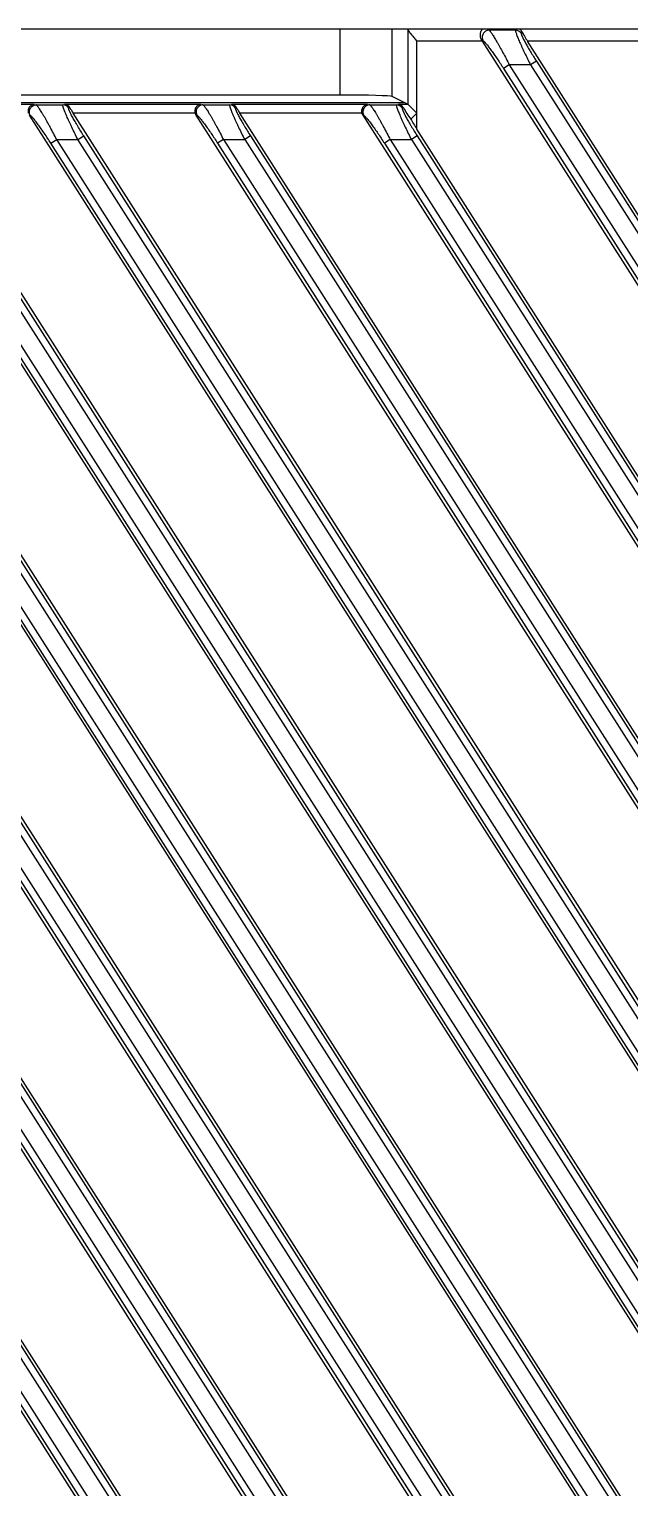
# Model space of a CAD drawing. Header units: millimetres. Extents: x 620 to 19791, y 2539 to 6969.
# Drawn here: x 14526.1 to 14560.7, y 5402.6 to 5486.6 of the extents above; entities that cross this region are included whole.
import ezdxf

# ---------------------------------------------------------------- set-up
doc = ezdxf.new("R2010")
doc.units = ezdxf.units.MM

# ---------------------------------------------------------------- blocks, each defined once
blk = doc.blocks.new('DTGFH')
at = {"color": 7, "linetype": 'Continuous'}
for p, q in [((9401.048, 4441.2), (8801.048, 4441.2)), ((9318.101, 4437.403), (9318.101, 4441.2)), ((9321.097, 4437.329), (9321.097, 4441.2)), ((9322.024, 4436.865), (9322.024, 4441.163)), ((9326.572, 4441.2), (9326.68, 4441.141)), ((9328.203, 4441.141), (9326.68, 4441.141)), ((9328.236, 4441.2), (9328.203, 4441.141)), ((9328.584, 4441.038), (9328.539, 4440.957)), ((9249.459, 4440.5), (9395.966, 4210.531)), ((9396.214, 4214.236), (9252.068, 4440.5)), ((9259.063, 4440.5), (9395.966, 4225.606)), ((9326.292, 4440.5), (9322.523, 4440.5)), ((9322.523, 4435.435), (9322.523, 4440.5)), ((9326.235, 4440.588), (9326.344, 4440.529)), ((9326.292, 4440.5), (9395.966, 4331.134)), ((9335.896, 4440.5), (9328.9, 4440.5)), ((9396.638, 4334.173), (9328.9, 4440.5)), ((9252.571, 4439.363), (9395.024, 4215.757)), ((9262.175, 4439.363), (9395.024, 4230.832)), ((9329.403, 4439.363), (9329.067, 4439.149)), ((9329.403, 4439.363), (9395.024, 4336.36)), ((9250.678, 4438.935), (9394.351, 4213.413)), ((9251.014, 4439.149), (9394.687, 4213.627)), ((9252.235, 4439.149), (9394.687, 4215.543)), ((9260.282, 4438.935), (9394.351, 4228.488)), ((9260.618, 4439.149), (9394.687, 4228.702)), ((9261.839, 4439.149), (9394.687, 4230.618)), ((9327.847, 4439.149), (9327.511, 4438.935)), ((9327.511, 4438.935), (9394.351, 4334.016)), ((9329.067, 4439.149), (9327.847, 4439.149)), ((9327.847, 4439.149), (9394.687, 4334.23)), ((9329.067, 4439.149), (9394.687, 4336.146)), ((9321.849, 4436.953), (9264.248, 4436.953)), ((9318.101, 4437.403), (9267.996, 4437.403)), ((9300.474, 4436.866), (9292.63, 4436.866)), ((9300.474, 4436.866), (9300.599, 4436.839)), ((9300.599, 4436.839), (9302.143, 4436.839)), ((9302.143, 4436.839), (9302.234, 4436.866)), ((9310.078, 4436.866), (9302.234, 4436.866)), ((9302.539, 4436.671), (9302.479, 4436.653)), ((9310.078, 4436.866), (9310.203, 4436.839)), ((9310.203, 4436.839), (9311.747, 4436.839)), ((9311.747, 4436.839), (9311.838, 4436.866)), ((9319.682, 4436.866), (9311.838, 4436.866)), ((9312.143, 4436.671), (9312.083, 4436.653)), ((9319.682, 4436.866), (9319.807, 4436.839)), ((9319.807, 4436.839), (9321.351, 4436.839)), ((9322.023, 4436.866), (9321.097, 4437.329)), ((9321.351, 4436.839), (9321.442, 4436.866)), ((9322.023, 4436.866), (9321.442, 4436.866)), ((9321.747, 4436.671), (9321.687, 4436.653)), ((9322.523, 4436.366), (9322.024, 4436.865)), ((9396.214, 4229.311), (9264.306, 4436.366)), ((9271.382, 4436.24), (9397.18, 4238.775)), ((9399.701, 4238.914), (9273.91, 4436.366)), ((9280.986, 4436.24), (9400.314, 4248.932)), ((9400.348, 4252.972), (9283.514, 4436.366)), ((9290.59, 4436.24), (9400.314, 4264.007)), ((9400.348, 4268.048), (9293.118, 4436.366)), ((9300.263, 4436.225), (9300.194, 4436.24)), ((9300.194, 4436.24), (9400.314, 4279.083)), ((9309.745, 4436.366), (9302.722, 4436.366)), ((9400.348, 4283.123), (9302.722, 4436.366)), ((9309.798, 4436.24), (9309.867, 4436.225)), ((9309.798, 4436.24), (9395.966, 4300.983)), ((9319.349, 4436.366), (9312.326, 4436.366)), ((9396.214, 4304.688), (9312.326, 4436.366)), ((9319.402, 4436.24), (9319.471, 4436.225)), ((9319.402, 4436.24), (9395.966, 4316.058)), ((9322.17, 4436.013), (9322.523, 4436.366)), ((9398.441, 4240.544), (9274.524, 4435.053)), ((9399.333, 4254.218), (9284.128, 4435.053)), ((9399.333, 4269.294), (9293.733, 4435.053)), ((9303.001, 4434.839), (9303.337, 4435.053)), ((9399.333, 4284.369), (9303.337, 4435.053)), ((9312.941, 4435.053), (9312.605, 4434.839)), ((9312.941, 4435.053), (9395.024, 4306.209)), ((9322.545, 4435.053), (9322.209, 4434.839)), ((9396.638, 4319.098), (9322.523, 4435.435)), ((9322.545, 4435.053), (9395.024, 4321.285)), ((9272.632, 4434.625), (9396.548, 4240.116)), ((9272.968, 4434.839), (9396.884, 4240.33)), ((9398.105, 4240.33), (9274.188, 4434.839)), ((9398.661, 4251.874), (9282.236, 4434.625)), ((9398.997, 4252.088), (9282.572, 4434.839)), ((9398.997, 4254.004), (9283.792, 4434.839)), ((9398.661, 4266.95), (9291.84, 4434.625)), ((9398.997, 4267.164), (9292.176, 4434.839)), ((9398.997, 4269.08), (9293.396, 4434.839)), ((9301.444, 4434.625), (9301.78, 4434.839)), ((9398.661, 4282.025), (9301.444, 4434.625)), ((9301.78, 4434.839), (9303.001, 4434.839)), ((9398.997, 4282.239), (9301.78, 4434.839)), ((9398.997, 4284.155), (9303.001, 4434.839)), ((9311.384, 4434.839), (9311.048, 4434.625)), ((9311.048, 4434.625), (9394.351, 4303.865)), ((9311.384, 4434.839), (9312.605, 4434.839)), ((9311.384, 4434.839), (9394.687, 4304.079)), ((9312.605, 4434.839), (9394.687, 4305.995)), ((9320.988, 4434.839), (9320.652, 4434.625)), ((9320.652, 4434.625), (9394.351, 4318.94)), ((9320.988, 4434.839), (9322.209, 4434.839)), ((9320.988, 4434.839), (9394.687, 4319.154)), ((9322.209, 4434.839), (9394.687, 4321.07))]:
    blk.add_line(p, q, dxfattribs=at)
for centre, radius, start, end in [((9328.202, 4440.739), 0.402, 32.75676, 89.74324), ((9302.142, 4436.439), 0.399, 32.32072, 89.80892), ((9311.746, 4436.439), 0.399, 32.32072, 89.80891), ((9321.35, 4436.439), 0.399, 32.32072, 89.80891)]:
    blk.add_arc(centre, radius, start, end, dxfattribs=at)
for centre, major_axis, ratio, start_param, end_param in [((9322.012, 4440.5), (0, 0.7), 0.052408, -0.329, 0), ((9328.973, 4440.5), (-0.449, 0.699), 0.073624, 0.647746, 1.523567), ((9326.219, 4440.5), (-0.449, 0.699), 0.073624, -1.618026, -1.492115), ((9302.774, 4436.366), (-0.321, 0.499), 0.073624, 0.868345, 1.523567), ((9312.378, 4436.366), (-0.321, 0.499), 0.073624, 0.868345, 1.523567), ((9318.101, 4437.324), (3, 0), 0.026186, 0.05236, 1.570796), ((9321.982, 4436.366), (-0.321, 0.499), 0.073624, 0.868345, 2.307035), ((9322.022, 4436.366), (0, 0.5), 0.052408, -0.05236, -0.02618), ((9310.138, 4436.453), (0.394, -0.086), 0.992492, -2.706869, -2.364001), ((9319.742, 4436.453), (0.394, -0.086), 0.992492, -2.706869, -2.364001), ((9322.523, 4435.517), (-0.499, 0.789), 0.046753, 0.861144, 1.644612)]:
    blk.add_ellipse(centre, major_axis=major_axis, ratio=ratio, start_param=start_param, end_param=end_param, dxfattribs=at)
for points, knots in [([(9322.024, 4441.163), (9322.024, 4441.159), (9322.026, 4441.151), (9322.03, 4441.139), (9322.036, 4441.126), (9322.046, 4441.105), (9322.062, 4441.078), (9322.085, 4441.043), (9322.112, 4441.005), (9322.153, 4440.95), (9322.21, 4440.877), (9322.283, 4440.787), (9322.361, 4440.693), (9322.441, 4440.597), (9322.495, 4440.533), (9322.523, 4440.5)], [0, 0, 0, 0, 0.013463, 0.028958, 0.046471, 0.065932, 0.110248, 0.160922, 0.216933, 0.277361, 0.408429, 0.549248, 0.696374, 0.84732, 1, 1, 1, 1]), ([(9326.246, 4441.2), (9326.249, 4441.2), (9326.253, 4441.2), (9326.258, 4441.199), (9326.261, 4441.197), (9326.263, 4441.196), (9326.265, 4441.193), (9326.266, 4441.189), (9326.266, 4441.185), (9326.265, 4441.18), (9326.262, 4441.173), (9326.257, 4441.164), (9326.251, 4441.153), (9326.244, 4441.141), (9326.237, 4441.128), (9326.229, 4441.114), (9326.217, 4441.092), (9326.203, 4441.062), (9326.188, 4441.022), (9326.175, 4440.978), (9326.165, 4440.929), (9326.159, 4440.877), (9326.159, 4440.82), (9326.166, 4440.762), (9326.18, 4440.702), (9326.203, 4440.643), (9326.224, 4440.606), (9326.235, 4440.588)], [0, 0, 0, 0, 0.012577, 0.017811, 0.022415, 0.026524, 0.030371, 0.038422, 0.043171, 0.048577, 0.06156, 0.077442, 0.095999, 0.116978, 0.140127, 0.165209, 0.192065, 0.250601, 0.315018, 0.384942, 0.460136, 0.540384, 0.625394, 0.714676, 0.807485, 0.902935, 1, 1, 1, 1]), ([(9326.68, 4441.141), (9326.645, 4441.141), (9326.575, 4441.13), (9326.477, 4441.087), (9326.394, 4441.021), (9326.331, 4440.934), (9326.292, 4440.835), (9326.28, 4440.728), (9326.296, 4440.623), (9326.325, 4440.558), (9326.344, 4440.529)], [0, 0, 0, 0, 0.124309, 0.249137, 0.374435, 0.5, 0.625565, 0.750863, 0.875691, 1, 1, 1, 1]), ([(9326.68, 4441.141), (9326.685, 4441.138), (9326.695, 4441.129), (9326.711, 4441.113), (9326.73, 4441.092), (9326.75, 4441.067), (9326.773, 4441.038), (9326.808, 4440.99), (9326.856, 4440.92), (9326.917, 4440.825), (9326.986, 4440.716), (9327.059, 4440.594), (9327.137, 4440.462), (9327.219, 4440.319), (9327.335, 4440.114), (9327.484, 4439.841), (9327.666, 4439.501), (9327.786, 4439.267), (9327.847, 4439.149)], [0, 0, 0, 0, 0.007664, 0.017477, 0.029447, 0.043543, 0.059716, 0.077906, 0.120046, 0.169342, 0.22513, 0.286734, 0.353486, 0.424739, 0.49987, 0.659399, 0.827544, 1, 1, 1, 1]), ([(9328.203, 4441.141), (9328.203, 4441.14), (9328.202, 4441.136), (9328.2, 4441.127), (9328.201, 4441.113), (9328.203, 4441.093), (9328.208, 4441.068), (9328.216, 4441.038), (9328.23, 4440.99), (9328.253, 4440.92), (9328.288, 4440.824), (9328.332, 4440.714), (9328.383, 4440.591), (9328.441, 4440.457), (9328.505, 4440.312), (9328.575, 4440.16), (9328.649, 4440.001), (9328.754, 4439.778), (9328.893, 4439.493), (9329.008, 4439.264), (9329.067, 4439.149)], [0, 0, 0, 0, 0.002337, 0.005141, 0.012309, 0.021692, 0.033343, 0.047262, 0.063422, 0.102249, 0.149298, 0.203902, 0.265312, 0.332745, 0.405412, 0.48254, 0.563386, 0.647245, 0.821366, 1, 1, 1, 1]), ([(9328.584, 4441.038), (9328.578, 4441.05), (9328.565, 4441.073), (9328.543, 4441.105), (9328.525, 4441.129), (9328.512, 4441.145), (9328.502, 4441.156), (9328.494, 4441.166), (9328.486, 4441.175), (9328.481, 4441.182), (9328.477, 4441.188), (9328.475, 4441.191), (9328.474, 4441.194), (9328.474, 4441.197), (9328.475, 4441.199), (9328.477, 4441.2), (9328.479, 4441.2), (9328.481, 4441.2), (9328.482, 4441.2)], [0, 0, 0, 0, 0.204317, 0.392896, 0.563403, 0.640806, 0.712092, 0.776327, 0.832529, 0.879525, 0.916233, 0.930591, 0.942394, 0.959733, 0.967501, 0.976309, 0.987004, 1, 1, 1, 1]), ([(9328.539, 4440.957), (9328.538, 4440.954), (9328.537, 4440.949), (9328.537, 4440.942), (9328.537, 4440.931), (9328.54, 4440.916), (9328.545, 4440.896), (9328.553, 4440.871), (9328.563, 4440.843), (9328.576, 4440.811), (9328.597, 4440.762), (9328.629, 4440.693), (9328.674, 4440.603), (9328.727, 4440.503), (9328.785, 4440.394), (9328.85, 4440.278), (9328.945, 4440.112), (9329.072, 4439.897), (9329.234, 4439.632), (9329.346, 4439.453), (9329.403, 4439.363)], [0, 0, 0, 0, 0.005131, 0.008428, 0.012271, 0.021684, 0.033464, 0.047622, 0.064124, 0.082905, 0.10389, 0.152077, 0.207846, 0.270293, 0.338506, 0.411613, 0.488798, 0.652475, 0.824325, 1, 1, 1, 1]), ([(9326.344, 4440.529), (9326.349, 4440.526), (9326.359, 4440.519), (9326.376, 4440.505), (9326.395, 4440.488), (9326.417, 4440.467), (9326.44, 4440.442), (9326.476, 4440.403), (9326.525, 4440.345), (9326.588, 4440.267), (9326.658, 4440.178), (9326.732, 4440.079), (9326.81, 4439.973), (9326.892, 4439.859), (9327.007, 4439.695), (9327.154, 4439.48), (9327.332, 4439.212), (9327.451, 4439.028), (9327.511, 4438.935)], [0, 0, 0, 0, 0.008615, 0.019455, 0.032505, 0.047714, 0.065009, 0.084305, 0.128526, 0.179599, 0.236742, 0.299202, 0.366274, 0.437309, 0.511707, 0.668418, 0.832402, 1, 1, 1, 1]), ([(9300.474, 4436.866), (9300.452, 4436.865), (9300.406, 4436.858), (9300.34, 4436.833), (9300.278, 4436.793), (9300.231, 4436.747), (9300.199, 4436.702), (9300.168, 4436.649), (9300.14, 4436.573), (9300.126, 4436.472), (9300.133, 4436.401), (9300.141, 4436.366)], [0, 0, 0, 0, 0.098793, 0.200838, 0.308654, 0.424788, 0.486837, 0.551839, 0.69107, 0.841979, 1, 1, 1, 1]), ([(9300.263, 4436.225), (9300.244, 4436.255), (9300.215, 4436.32), (9300.198, 4436.426), (9300.209, 4436.533), (9300.247, 4436.633), (9300.311, 4436.72), (9300.395, 4436.787), (9300.493, 4436.829), (9300.564, 4436.838), (9300.599, 4436.839)], [0, 0, 0, 0, 0.124979, 0.250157, 0.375457, 0.500747, 0.625901, 0.750834, 0.875512, 1, 1, 1, 1]), ([(9301.78, 4434.839), (9301.717, 4434.962), (9301.592, 4435.204), (9301.434, 4435.502), (9301.308, 4435.731), (9301.218, 4435.894), (9301.13, 4436.049), (9301.046, 4436.194), (9300.967, 4436.328), (9300.892, 4436.449), (9300.824, 4436.557), (9300.763, 4436.649), (9300.716, 4436.715), (9300.683, 4436.759), (9300.661, 4436.785), (9300.643, 4436.806), (9300.628, 4436.82), (9300.618, 4436.828), (9300.611, 4436.833), (9300.605, 4436.837), (9300.601, 4436.838), (9300.599, 4436.839)], [0, 0, 0, 0, 0.177831, 0.350869, 0.4341, 0.514314, 0.59087, 0.663095, 0.73029, 0.791726, 0.846656, 0.89433, 0.934024, 0.950674, 0.965095, 0.977235, 0.987066, 0.991119, 0.994609, 0.997556, 1, 1, 1, 1]), ([(9303.001, 4434.839), (9302.939, 4434.959), (9302.82, 4435.197), (9302.676, 4435.493), (9302.567, 4435.723), (9302.491, 4435.887), (9302.42, 4436.043), (9302.355, 4436.19), (9302.298, 4436.326), (9302.254, 4436.432), (9302.224, 4436.509), (9302.204, 4436.562), (9302.187, 4436.61), (9302.172, 4436.654), (9302.159, 4436.694), (9302.149, 4436.729), (9302.141, 4436.76), (9302.136, 4436.785), (9302.134, 4436.803), (9302.134, 4436.816), (9302.134, 4436.823), (9302.135, 4436.829), (9302.137, 4436.833), (9302.14, 4436.837), (9302.142, 4436.838), (9302.143, 4436.839)], [0, 0, 0, 0, 0.184726, 0.364404, 0.450654, 0.53352, 0.612205, 0.685869, 0.753643, 0.814644, 0.842334, 0.868009, 0.891573, 0.912933, 0.932009, 0.94873, 0.963045, 0.974919, 0.984358, 0.988185, 0.991438, 0.994155, 0.996399, 0.998285, 1, 1, 1, 1]), ([(9302.539, 4436.671), (9302.521, 4436.702), (9302.481, 4436.757), (9302.404, 4436.818), (9302.321, 4436.855), (9302.262, 4436.865), (9302.234, 4436.866)], [0, 0, 0, 0, 0.280934, 0.535713, 0.772708, 1, 1, 1, 1]), ([(9303.337, 4435.053), (9303.277, 4435.147), (9303.161, 4435.332), (9303.02, 4435.563), (9302.912, 4435.745), (9302.837, 4435.875), (9302.766, 4436), (9302.7, 4436.118), (9302.641, 4436.228), (9302.597, 4436.314), (9302.565, 4436.378), (9302.545, 4436.422), (9302.526, 4436.462), (9302.51, 4436.499), (9302.497, 4436.532), (9302.486, 4436.561), (9302.478, 4436.587), (9302.473, 4436.608), (9302.47, 4436.623), (9302.47, 4436.634), (9302.47, 4436.64), (9302.471, 4436.645), (9302.473, 4436.648), (9302.476, 4436.651), (9302.478, 4436.652), (9302.479, 4436.653)], [0, 0, 0, 0, 0.181438, 0.358605, 0.444098, 0.526615, 0.605384, 0.679551, 0.74819, 0.810312, 0.838612, 0.864901, 0.889059, 0.910969, 0.930526, 0.94764, 0.962243, 0.974296, 0.98381, 0.987648, 0.99091, 0.993649, 0.995962, 0.998006, 1, 1, 1, 1]), ([(9310.078, 4436.866), (9310.056, 4436.865), (9310.01, 4436.858), (9309.944, 4436.833), (9309.882, 4436.793), (9309.835, 4436.747), (9309.803, 4436.702), (9309.772, 4436.649), (9309.744, 4436.573), (9309.73, 4436.472), (9309.737, 4436.401), (9309.745, 4436.366)], [0, 0, 0, 0, 0.098793, 0.200838, 0.308654, 0.424788, 0.486837, 0.551839, 0.69107, 0.841979, 1, 1, 1, 1]), ([(9310.203, 4436.839), (9310.168, 4436.838), (9310.097, 4436.829), (9309.999, 4436.787), (9309.915, 4436.72), (9309.852, 4436.633), (9309.813, 4436.533), (9309.802, 4436.426), (9309.819, 4436.32), (9309.849, 4436.255), (9309.867, 4436.225)], [0, 0, 0, 0, 0.124488, 0.249166, 0.374099, 0.499253, 0.624543, 0.749843, 0.875021, 1, 1, 1, 1]), ([(9310.203, 4436.839), (9310.205, 4436.838), (9310.209, 4436.837), (9310.215, 4436.833), (9310.222, 4436.828), (9310.232, 4436.82), (9310.247, 4436.806), (9310.265, 4436.785), (9310.287, 4436.759), (9310.32, 4436.715), (9310.367, 4436.649), (9310.428, 4436.557), (9310.496, 4436.449), (9310.571, 4436.328), (9310.65, 4436.194), (9310.734, 4436.049), (9310.822, 4435.894), (9310.912, 4435.731), (9311.038, 4435.502), (9311.196, 4435.204), (9311.321, 4434.962), (9311.384, 4434.839)], [0, 0, 0, 0, 0.002443, 0.00539, 0.00888, 0.012933, 0.022763, 0.034902, 0.049322, 0.065972, 0.105666, 0.15334, 0.20827, 0.269706, 0.336901, 0.409127, 0.485683, 0.565896, 0.649126, 0.822164, 1, 1, 1, 1]), ([(9311.747, 4436.839), (9311.746, 4436.838), (9311.744, 4436.837), (9311.741, 4436.833), (9311.739, 4436.829), (9311.738, 4436.823), (9311.738, 4436.816), (9311.738, 4436.803), (9311.74, 4436.785), (9311.745, 4436.76), (9311.753, 4436.729), (9311.763, 4436.694), (9311.776, 4436.654), (9311.791, 4436.61), (9311.808, 4436.562), (9311.828, 4436.509), (9311.858, 4436.432), (9311.902, 4436.326), (9311.96, 4436.19), (9312.024, 4436.043), (9312.095, 4435.887), (9312.171, 4435.723), (9312.28, 4435.493), (9312.424, 4435.197), (9312.543, 4434.959), (9312.605, 4434.839)], [0, 0, 0, 0, 0.001715, 0.003601, 0.005845, 0.008561, 0.011814, 0.015641, 0.025078, 0.036953, 0.051266, 0.067987, 0.087062, 0.108422, 0.131985, 0.15766, 0.185349, 0.24635, 0.314125, 0.38779, 0.466476, 0.549343, 0.635595, 0.815274, 1, 1, 1, 1]), ([(9312.143, 4436.671), (9312.125, 4436.702), (9312.085, 4436.757), (9312.008, 4436.818), (9311.925, 4436.855), (9311.866, 4436.865), (9311.838, 4436.866)], [0, 0, 0, 0, 0.280934, 0.535713, 0.772708, 1, 1, 1, 1]), ([(9312.083, 4436.653), (9312.082, 4436.652), (9312.08, 4436.651), (9312.077, 4436.648), (9312.075, 4436.645), (9312.074, 4436.64), (9312.074, 4436.634), (9312.074, 4436.623), (9312.077, 4436.608), (9312.082, 4436.587), (9312.09, 4436.561), (9312.101, 4436.532), (9312.115, 4436.499), (9312.13, 4436.462), (9312.149, 4436.422), (9312.169, 4436.378), (9312.201, 4436.315), (9312.245, 4436.228), (9312.304, 4436.118), (9312.37, 4436), (9312.441, 4435.875), (9312.516, 4435.745), (9312.624, 4435.563), (9312.765, 4435.332), (9312.881, 4435.147), (9312.941, 4435.053)], [0, 0, 0, 0, 0.001994, 0.004038, 0.006351, 0.00909, 0.012351, 0.016189, 0.025702, 0.037754, 0.052355, 0.069469, 0.089026, 0.110935, 0.135092, 0.161381, 0.189681, 0.251803, 0.320443, 0.394611, 0.473381, 0.555899, 0.641393, 0.818563, 1, 1, 1, 1]), ([(9319.682, 4436.866), (9319.66, 4436.865), (9319.614, 4436.858), (9319.548, 4436.833), (9319.486, 4436.793), (9319.439, 4436.747), (9319.407, 4436.702), (9319.377, 4436.649), (9319.348, 4436.573), (9319.334, 4436.472), (9319.341, 4436.401), (9319.349, 4436.366)], [0, 0, 0, 0, 0.098793, 0.200838, 0.308654, 0.424788, 0.486837, 0.551839, 0.69107, 0.841979, 1, 1, 1, 1]), ([(9319.807, 4436.839), (9319.772, 4436.838), (9319.701, 4436.829), (9319.603, 4436.787), (9319.519, 4436.72), (9319.456, 4436.633), (9319.417, 4436.533), (9319.406, 4436.426), (9319.423, 4436.32), (9319.453, 4436.255), (9319.471, 4436.225)], [0, 0, 0, 0, 0.124488, 0.249166, 0.374099, 0.499253, 0.624543, 0.749843, 0.875021, 1, 1, 1, 1]), ([(9319.807, 4436.839), (9319.809, 4436.838), (9319.813, 4436.837), (9319.819, 4436.833), (9319.826, 4436.828), (9319.836, 4436.82), (9319.851, 4436.806), (9319.87, 4436.785), (9319.891, 4436.759), (9319.924, 4436.715), (9319.971, 4436.649), (9320.032, 4436.557), (9320.1, 4436.449), (9320.175, 4436.328), (9320.254, 4436.194), (9320.338, 4436.049), (9320.426, 4435.894), (9320.516, 4435.731), (9320.642, 4435.502), (9320.8, 4435.204), (9320.925, 4434.962), (9320.988, 4434.839)], [0, 0, 0, 0, 0.002443, 0.00539, 0.00888, 0.012933, 0.022763, 0.034902, 0.049322, 0.065972, 0.105666, 0.15334, 0.20827, 0.269706, 0.336901, 0.409127, 0.485683, 0.565896, 0.649126, 0.822164, 1, 1, 1, 1]), ([(9321.351, 4436.839), (9321.35, 4436.838), (9321.348, 4436.837), (9321.345, 4436.833), (9321.344, 4436.829), (9321.342, 4436.823), (9321.342, 4436.816), (9321.342, 4436.803), (9321.344, 4436.785), (9321.349, 4436.76), (9321.357, 4436.729), (9321.367, 4436.694), (9321.38, 4436.654), (9321.395, 4436.61), (9321.412, 4436.562), (9321.432, 4436.509), (9321.462, 4436.432), (9321.506, 4436.326), (9321.564, 4436.19), (9321.628, 4436.043), (9321.699, 4435.887), (9321.775, 4435.723), (9321.884, 4435.493), (9322.028, 4435.197), (9322.148, 4434.959), (9322.209, 4434.839)], [0, 0, 0, 0, 0.001715, 0.003601, 0.005845, 0.008561, 0.011814, 0.015641, 0.025078, 0.036953, 0.051266, 0.067987, 0.087062, 0.108422, 0.131985, 0.15766, 0.185349, 0.24635, 0.314125, 0.38779, 0.466476, 0.549343, 0.635595, 0.815274, 1, 1, 1, 1]), ([(9321.747, 4436.671), (9321.729, 4436.702), (9321.689, 4436.757), (9321.612, 4436.818), (9321.529, 4436.855), (9321.47, 4436.865), (9321.442, 4436.866)], [0, 0, 0, 0, 0.280934, 0.535713, 0.772708, 1, 1, 1, 1]), ([(9321.687, 4436.653), (9321.686, 4436.652), (9321.684, 4436.651), (9321.681, 4436.648), (9321.679, 4436.645), (9321.678, 4436.64), (9321.678, 4436.634), (9321.678, 4436.623), (9321.681, 4436.608), (9321.686, 4436.587), (9321.694, 4436.561), (9321.705, 4436.532), (9321.719, 4436.499), (9321.735, 4436.462), (9321.753, 4436.422), (9321.774, 4436.378), (9321.805, 4436.315), (9321.849, 4436.228), (9321.908, 4436.118), (9321.974, 4436), (9322.045, 4435.875), (9322.12, 4435.745), (9322.228, 4435.563), (9322.369, 4435.332), (9322.485, 4435.147), (9322.545, 4435.053)], [0, 0, 0, 0, 0.001994, 0.004038, 0.006351, 0.00909, 0.012351, 0.016189, 0.025702, 0.037754, 0.052355, 0.069469, 0.089026, 0.110935, 0.135092, 0.161381, 0.189681, 0.251803, 0.320443, 0.394611, 0.473381, 0.555899, 0.641393, 0.818563, 1, 1, 1, 1]), ([(9301.444, 4434.625), (9301.382, 4434.722), (9301.259, 4434.912), (9301.074, 4435.19), (9300.922, 4435.412), (9300.804, 4435.579), (9300.72, 4435.695), (9300.64, 4435.803), (9300.565, 4435.902), (9300.495, 4435.99), (9300.433, 4436.066), (9300.385, 4436.121), (9300.35, 4436.157), (9300.328, 4436.179), (9300.308, 4436.197), (9300.291, 4436.21), (9300.278, 4436.219), (9300.269, 4436.223), (9300.265, 4436.224), (9300.263, 4436.225)], [0, 0, 0, 0, 0.172473, 0.340944, 0.501348, 0.577147, 0.649196, 0.716815, 0.779264, 0.835746, 0.885411, 0.927388, 0.945231, 0.960846, 0.974154, 0.9851, 0.993677, 0.997107, 1, 1, 1, 1]), ([(9309.867, 4436.225), (9309.869, 4436.224), (9309.873, 4436.223), (9309.882, 4436.219), (9309.895, 4436.21), (9309.912, 4436.197), (9309.932, 4436.179), (9309.954, 4436.157), (9309.989, 4436.121), (9310.037, 4436.066), (9310.099, 4435.99), (9310.169, 4435.902), (9310.244, 4435.803), (9310.324, 4435.695), (9310.408, 4435.579), (9310.526, 4435.412), (9310.678, 4435.19), (9310.863, 4434.912), (9310.986, 4434.722), (9311.048, 4434.625)], [0, 0, 0, 0, 0.002893, 0.006322, 0.014899, 0.025845, 0.039152, 0.054766, 0.072609, 0.114587, 0.164252, 0.220735, 0.283185, 0.350804, 0.422853, 0.498652, 0.659054, 0.827524, 1, 1, 1, 1]), ([(9319.471, 4436.225), (9319.473, 4436.224), (9319.477, 4436.223), (9319.486, 4436.219), (9319.499, 4436.21), (9319.516, 4436.197), (9319.536, 4436.179), (9319.558, 4436.157), (9319.593, 4436.121), (9319.641, 4436.066), (9319.704, 4435.99), (9319.773, 4435.902), (9319.848, 4435.803), (9319.928, 4435.695), (9320.012, 4435.579), (9320.13, 4435.412), (9320.283, 4435.19), (9320.467, 4434.912), (9320.59, 4434.722), (9320.652, 4434.625)], [0, 0, 0, 0, 0.002893, 0.006322, 0.014899, 0.025845, 0.039152, 0.054766, 0.072609, 0.114587, 0.164252, 0.220735, 0.283185, 0.350804, 0.422853, 0.498652, 0.659054, 0.827524, 1, 1, 1, 1])]:
    blk.add_open_spline(points, degree=3, knots=knots, dxfattribs=at)
blk = doc.blocks.new('*U116')
blk.add_blockref('DTGFH', (-9101.048, -4276.2))
blk = doc.blocks.new('*U117')
at = {"color": 0, "linetype": 'ByBlock', "lineweight": -2, "transparency": 16777216}
blk.add_blockref('*U116', (0, 1350), dxfattribs=at)

msp = doc.modelspace()

# ---------------------------------------------------------------- block references
msp.add_blockref('*U117', (14326.96016, 3971.56341))

doc.saveas('drawing.dxf')
